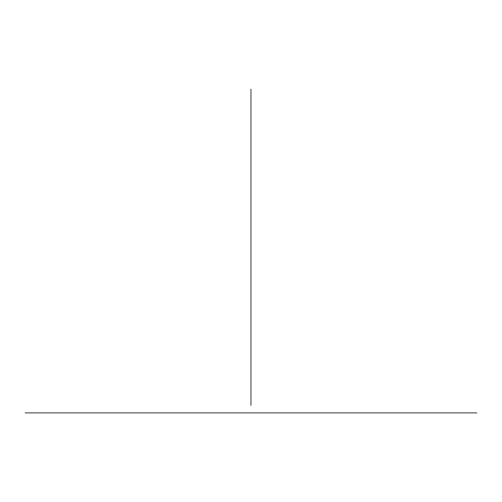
<?xml version="1.0" encoding="UTF-8"?>
<svg xmlns="http://www.w3.org/2000/svg" width="502" height="502" viewBox="0 0 502 502"><rect width="100%" height="100%" fill="white"/><g stroke="black" fill="none" stroke-linecap="round" stroke-linejoin="round"><path stroke-width="0.75" d="M25.1 412.914L476.9 412.914M250.969 89.086L250.969 405.403"/></g></svg>
